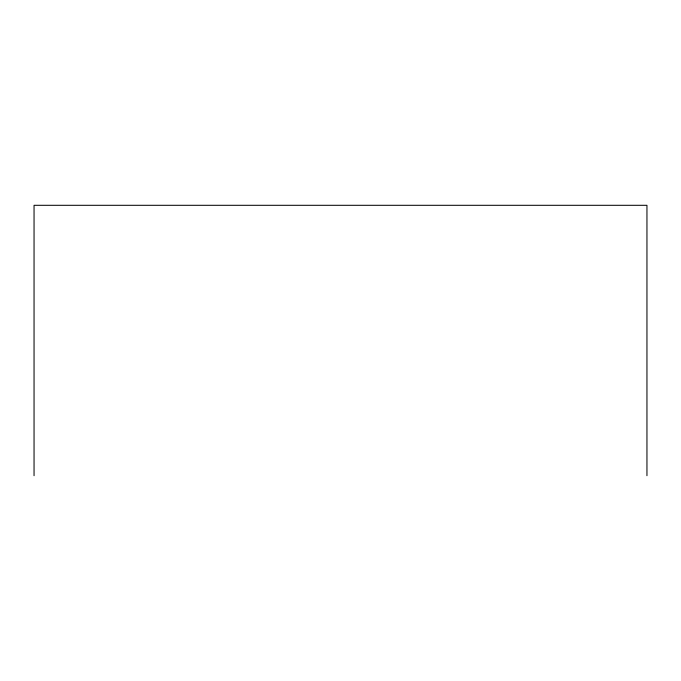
<?xml version="1.0" encoding="UTF-8"?>
<svg xmlns="http://www.w3.org/2000/svg" width="681" height="681" viewBox="0 0 681 681"><rect width="100%" height="100%" fill="white"/><g stroke="black" fill="none" stroke-linecap="round" stroke-linejoin="round"><path stroke-width="1.02" d="M646.95 475.696L646.95 205.304L34.05 205.304L34.05 475.696"/></g></svg>
